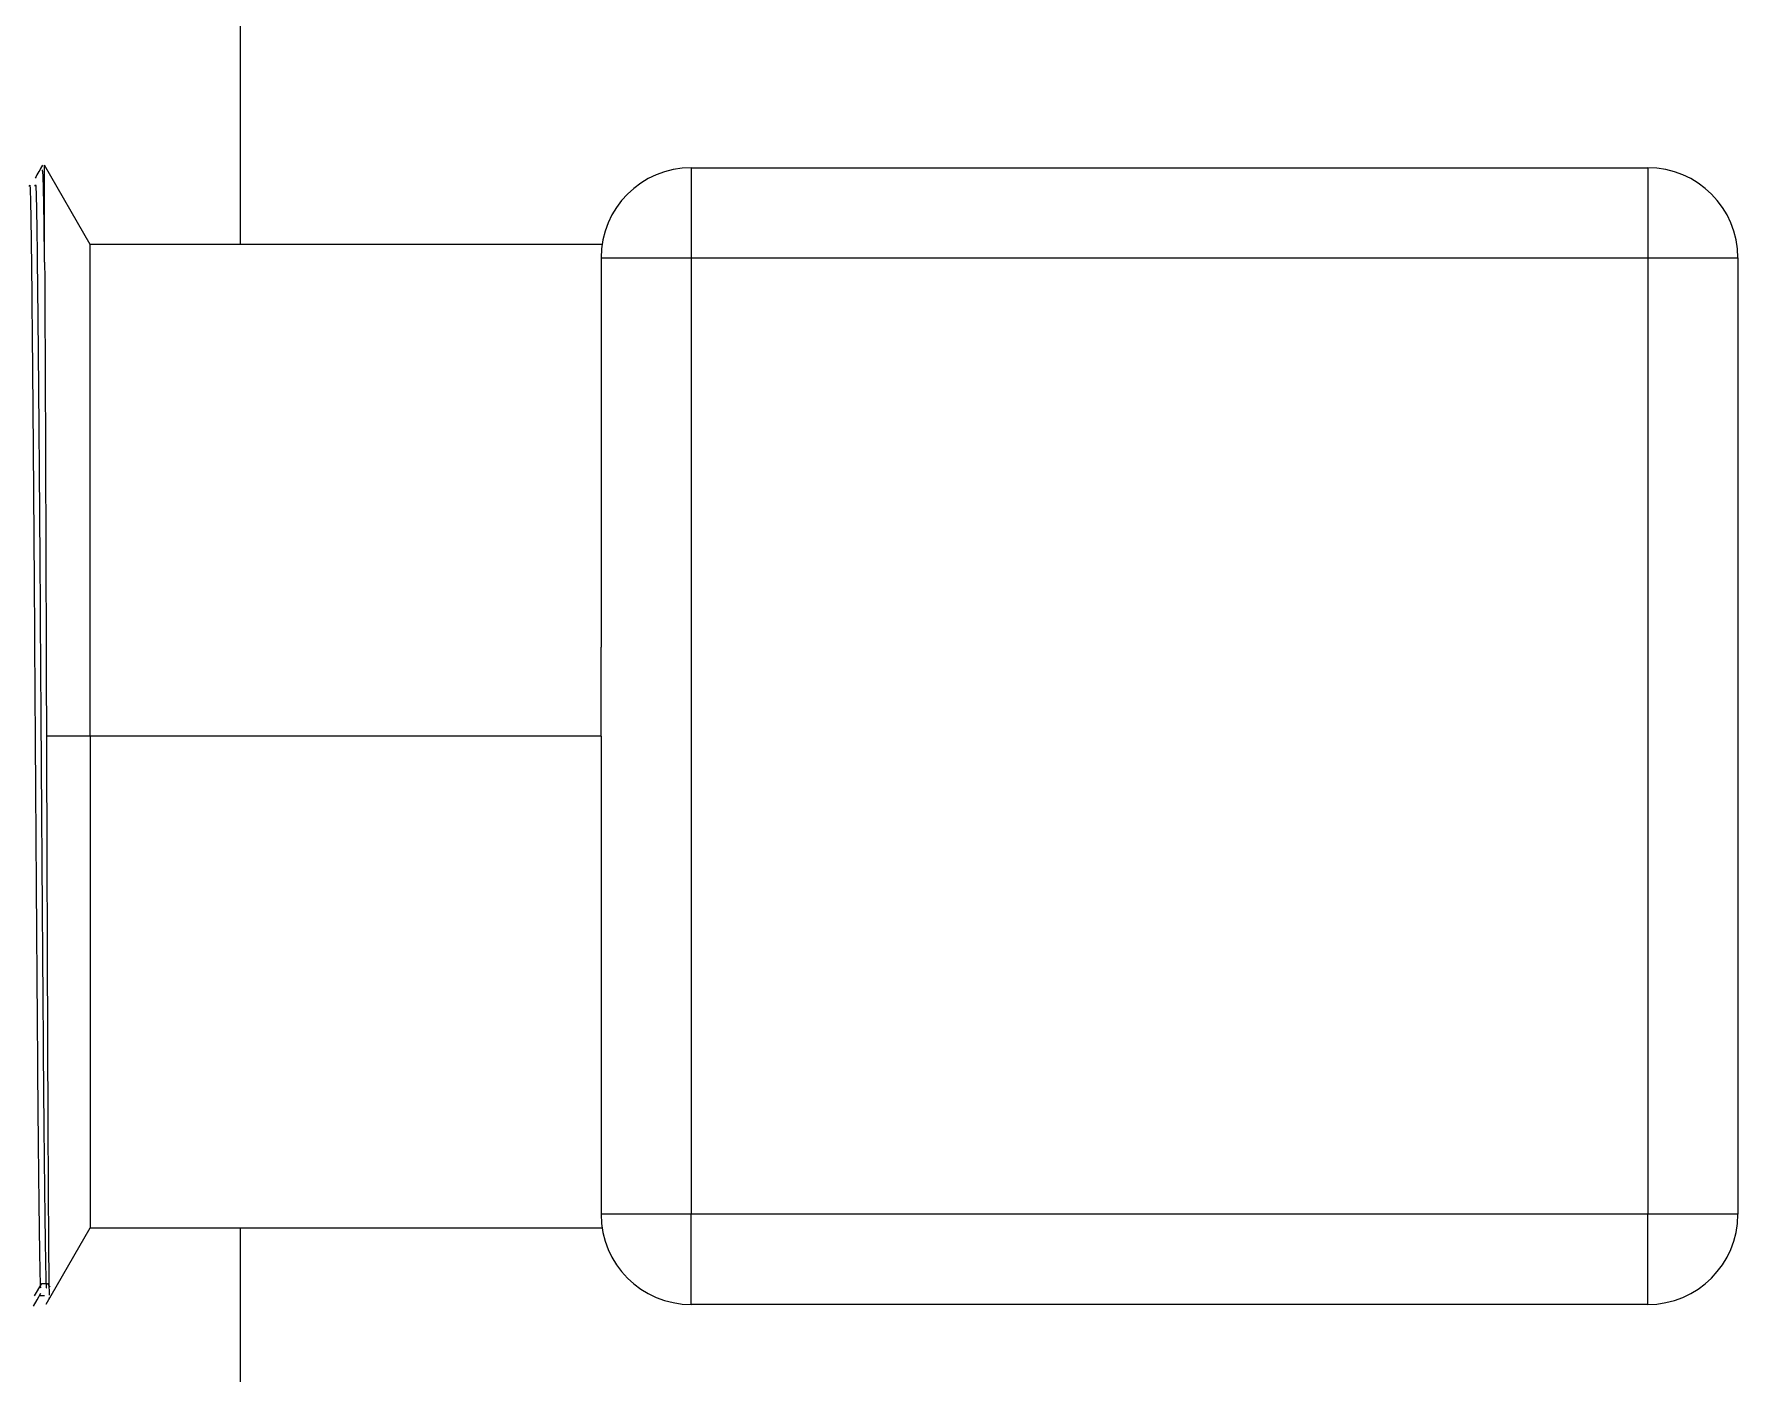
# Model space of a CAD drawing. Header units: millimetres. Extents: x 136 to 282, y 74 to 207.
# Drawn here: x 140.85 to 150.29, y 94.28 to 101.7 of the extents above; entities that cross this region are included whole.
import ezdxf

# ---------------------------------------------------------------- set-up
doc = ezdxf.new("R2010")
doc.units = ezdxf.units.MM

msp = doc.modelspace()

# ---------------------------------------------------------------- linework, layer by layer
at = {"color": 7, "linetype": 'Continuous', "lineweight": 25}
for p, q in [((141.99, 110.0891), (141.99, 100.5391)), ((141.16, 100.5391), (140.9068, 100.9777)), ((140.9068, 100.4401), (140.9068, 100.9777)), ((144.49, 100.9641), (144.49, 100.4641)), ((144.49, 100.9641), (149.79, 100.9641)), ((149.79, 100.9641), (149.79, 100.4641)), ((143.9957, 100.5391), (141.16, 100.5391)), ((141.16, 97.8141), (141.16, 100.5391)), ((143.99, 100.4641), (144.49, 100.4641)), ((143.99, 100.4641), (143.99, 98.3073)), ((144.49, 100.4641), (144.49, 95.1641)), ((144.49, 100.4641), (149.79, 100.4641)), ((149.79, 100.4641), (149.79, 95.1641)), ((149.79, 100.4641), (150.29, 100.4641)), ((150.29, 100.4641), (150.29, 95.1641)), ((143.99, 97.8141), (143.99, 98.3073)), ((141.16, 97.8141), (140.9168, 97.8141)), ((141.16, 97.8141), (141.16, 95.0891)), ((143.99, 97.8141), (141.16, 97.8141)), ((143.99, 97.8141), (143.99, 97.3209)), ((143.99, 97.3209), (143.99, 95.1641)), ((140.9154, 94.6654), (141.16, 95.0891)), ((141.16, 95.0891), (143.9957, 95.0891)), ((141.99, 95.0891), (141.99, 79.6641)), ((144.49, 95.1641), (143.99, 95.1641)), ((144.49, 94.6641), (144.49, 95.1641)), ((149.79, 95.1641), (144.49, 95.1641)), ((150.29, 95.1641), (149.79, 95.1641)), ((149.79, 94.6641), (149.79, 95.1641)), ((140.8504, 94.7129), (140.8907, 94.7813)), ((140.9068, 94.7129), (140.878, 94.7129)), ((140.8907, 94.7813), (140.9229, 94.7813)), ((140.9229, 94.7813), (140.935, 94.7608)), ((140.9327, 94.6963), (140.933, 94.7028)), ((149.79, 94.6641), (144.49, 94.6641))]:
    msp.add_line(p, q, dxfattribs=at)
at = {"color": 7, "linetype": 'Continuous', "lineweight": 25, "flags": 128}
msp.add_lwpolyline([(140.8447, 94.6552), (140.8651, 94.6906), (140.8856, 94.726)], dxfattribs=at)
at = {"color": 7, "linetype": 'Continuous', "lineweight": 25}
for centre, start, end in [((144.49, 100.4641), 90, 180), ((149.79, 100.4641), 0, 90), ((144.49, 95.1641), 180, 270), ((149.79, 95.1641), 270, 0)]:
    msp.add_arc(centre, 0.5, start, end, dxfattribs=at)
for points, knots in [([(140.8948, 100.978), (140.888, 100.9662), (140.8744, 100.9426), (140.8607, 100.919), (140.8539, 100.9072)], [0, 0, 0, 0, 0.500023, 1, 1, 1, 1]), ([(140.9068, 100.4401), (140.9045, 100.6143), (140.9004, 100.9312), (140.8963, 100.9454), (140.8944, 100.9518)], [0, 0, 0, 0, 0.549933, 1, 1, 1, 1]), ([(140.8223, 100.8604), (140.8235, 100.8671), (140.8272, 100.8871), (140.8332, 100.5113), (140.8404, 99.806), (140.8475, 98.84), (140.8547, 97.7541), (140.8619, 96.6761), (140.8691, 95.7289), (140.8763, 95.0637), (140.8817, 94.7317), (140.8847, 94.7572), (140.8854, 94.7625)], [0, 0, 0, 0, 0.05797, 0.171966, 0.285963, 0.399961, 0.513958, 0.627955, 0.741952, 0.855948, 0.969944, 1, 1, 1, 1]), ([(140.8541, 100.8614), (140.8555, 100.8698), (140.8593, 100.8928), (140.8654, 100.5126), (140.8726, 99.8057), (140.8798, 98.8401), (140.887, 97.754), (140.8942, 96.6761), (140.9014, 95.7287), (140.9086, 95.0641), (140.914, 94.7327), (140.917, 94.7572), (140.9175, 94.762)], [0, 0, 0, 0, 0.06494, 0.178312, 0.291684, 0.405056, 0.518428, 0.6318, 0.745172, 0.858542, 0.971913, 1, 1, 1, 1]), ([(140.9068, 100.4401), (140.9076, 100.2799), (140.9093, 99.9597), (140.9118, 99.311), (140.9143, 98.586), (140.916, 98.0713), (140.9168, 97.8141)], [0, 0, 0, 0, 0.250518, 0.50069, 0.750517, 1, 1, 1, 1]), ([(140.9168, 97.8141), (140.9176, 97.5824), (140.9191, 97.1191), (140.9214, 96.4596), (140.9237, 95.8679), (140.9259, 95.3712), (140.9282, 94.9994), (140.9303, 94.766), (140.9317, 94.7306), (140.9323, 94.7151)], [0, 0, 0, 0, 0.147937, 0.295688, 0.443256, 0.590637, 0.737834, 0.884846, 1, 1, 1, 1])]:
    msp.add_open_spline(points, degree=3, knots=knots, dxfattribs=at)

doc.saveas('drawing.dxf')
